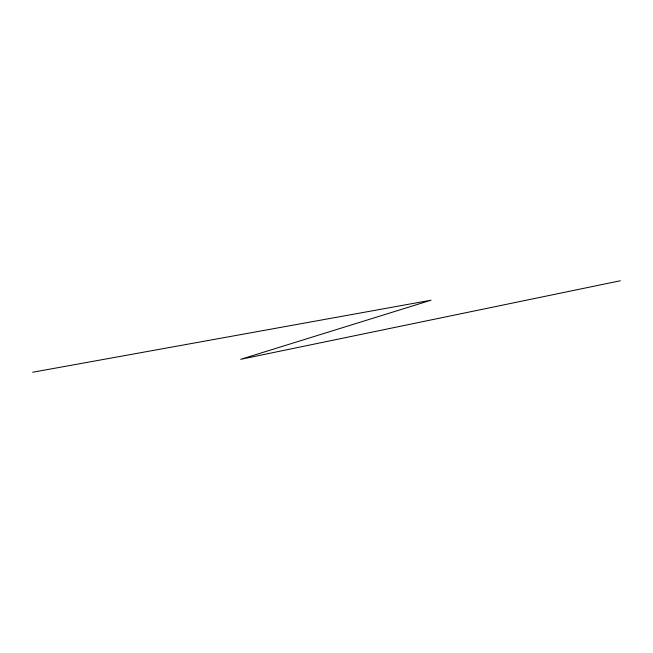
<?xml version="1.0" encoding="UTF-8"?>
<svg xmlns="http://www.w3.org/2000/svg" width="653" height="653" viewBox="0 0 653 653"><rect width="100%" height="100%" fill="white"/><g stroke="black" fill="none" stroke-linecap="round" stroke-linejoin="round"><path stroke-width="0.98" d="M620.35 280.757L240.671 359.321L431.07 300.192L32.65 372.243"/></g></svg>
